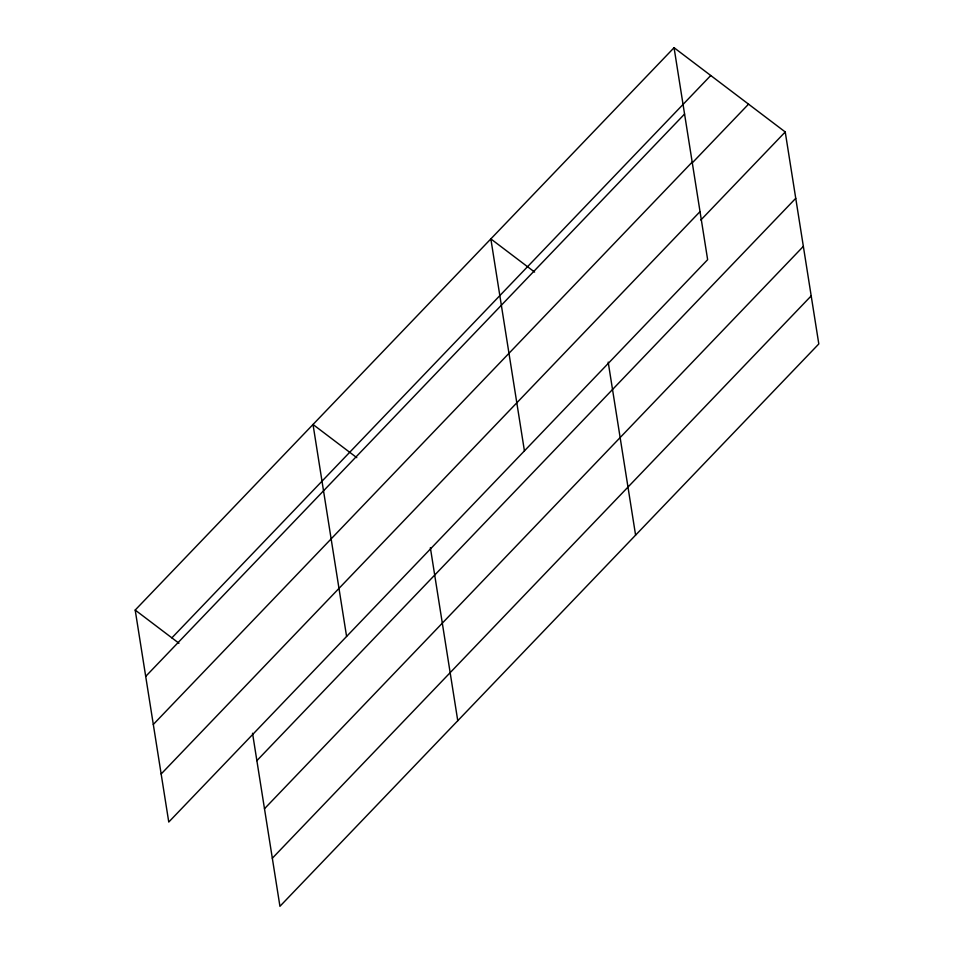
<?xml version="1.0" encoding="UTF-8"?>
<svg xmlns="http://www.w3.org/2000/svg" width="954" height="954" viewBox="0 0 954 954"><rect width="100%" height="100%" fill="white"/><g stroke="black" fill="none" stroke-linecap="round" stroke-linejoin="round"><path stroke-width="1.43" d="M674.061 47.7L707.641 259.679L168.763 822.038L135.194 610.059L674.061 47.7L785.237 131.962L818.806 343.941L279.939 906.3L252.536 733.256M171.875 637.856L710.754 75.509M145.7 676.398L684.567 114.051M153.308 724.456L692.187 162.108M691.936 163.241L748.544 104.153M161.154 773.98L700.021 211.621M700.832 220.04L785.237 131.962M256.864 760.66L795.743 198.313M264.485 808.73L803.351 246.37M272.319 858.242L811.198 295.883M534.622 272.081L490.845 238.905L524.426 450.884M356.796 457.658L313.019 424.482L346.588 636.461M135.194 610.059L178.958 643.234M608.187 362.103L635.591 535.146M430.361 547.679L457.765 720.723"/></g></svg>
